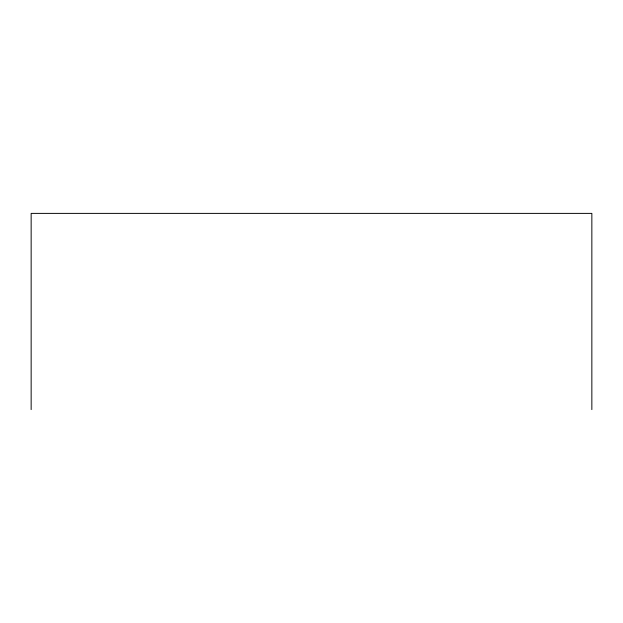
<?xml version="1.0" encoding="UTF-8"?>
<svg xmlns="http://www.w3.org/2000/svg" width="623" height="623" viewBox="0 0 623 623"><rect width="100%" height="100%" fill="white"/><g stroke="black" fill="none" stroke-linecap="round" stroke-linejoin="round"><path stroke-width="0.93" d="M591.85 409.615L591.85 213.385L31.15 213.385L31.15 409.615"/></g></svg>
